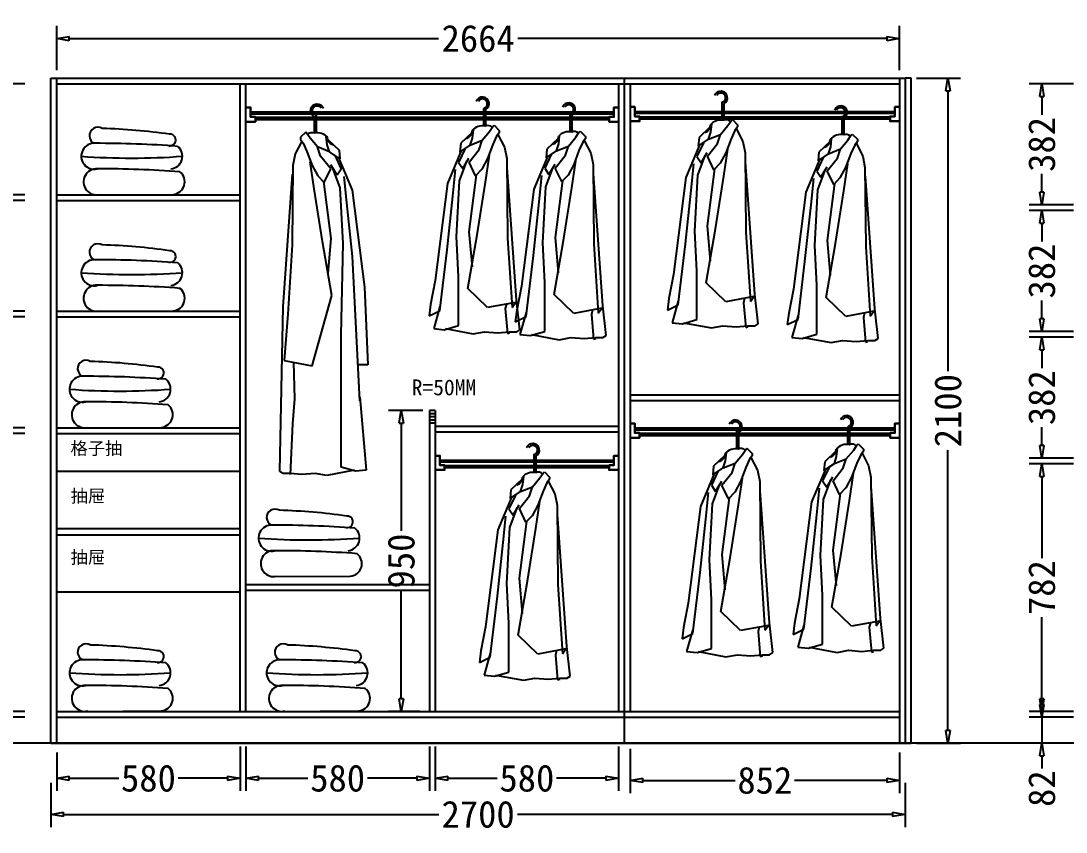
# Model space of a CAD drawing. Header units: millimetres. Extents: x 304407 to 361076, y -1262425 to -1203358.
# Drawn here: x 331981 to 335285, y -1245806 to -1243244 of the extents above; entities that cross this region are included whole.
import ezdxf

# ---------------------------------------------------------------- set-up
doc = ezdxf.new("R2010")
doc.units = ezdxf.units.MM
doc.header["$LTSCALE"] = 20
doc.layers.get('Defpoints').update_dxf_attribs({"color": 250})
for name, color, linetype in [('8', 8, 'Continuous'), ('LAYER10', 11, 'Continuous'), ('LAYER8', 11, 'Continuous'), ('图层3', 4, 'Continuous'), ('墙体', 40, 'Continuous')]:
    doc.layers.add(name, color=color, linetype=linetype)
doc.styles.get("Standard").update_dxf_attribs({"font": 'SimSun.ttf', "height": 85})
doc.styles.add('text', font='SimSun.ttf', dxfattribs={"height": 85})
doc.dimstyles.new('周文晶', dxfattribs={"dimtxt": 70, "dimasz": 40, "dimexe": 40, "dimexo": 30, "dimgap": 10, "dimtad": 0, "dimdec": 0, "dimtxsty": 'Standard', "dimblk": 'CLOSEDBLANK', "dimcen": 200, "dimclrd": 256, "dimclre": 256, "dimadec": 0, "dimazin": 0, "dimtfac": 1, "dimtdec": 0, "dimtmove": 0, "dimatfit": 3, "dimldrblk": 'CLOSEDBLANK', "dimfxl": 100, "dimfxlon": 1, "dimarcsym": 0})

# ---------------------------------------------------------------- blocks, each defined once
blk = doc.blocks.new('_ClosedBlank')
at = {"color": 0, "linetype": 'ByBlock', "lineweight": -2}
for p, q in [((-1, 0.167), (0, 0)), ((-1, 0.167), (-1, -0.167)), ((0, 0), (-1, -0.167))]:
    blk.add_line(p, q, dxfattribs=at)
blk = doc.blocks.new('*D1870')
at = {"lineweight": -2, "transparency": 16777216}
for p, q in [((335207.9, -1245402.8), (335207.9, -1245362.8)), ((335307.9, -1245442.8), (335167.9, -1245442.8)), ((335207.9, -1245442.8), (335207.9, -1245524.8)), ((335307.9, -1245524.8), (335167.9, -1245524.8)), ((335207.9, -1245564.8), (335207.9, -1245604.8))]:
    blk.add_line(p, q, dxfattribs=at)
at = {"layer": 'Defpoints', "color": 0, "transparency": 16777216}
for p in [(335207.9, -1245442.8), (335408.2, -1245442.8), (335390.2, -1245524.8)]:
    blk.add_point(p, dxfattribs=at)
at = {"lineweight": -2, "transparency": 16777216, "xscale": 40, "yscale": 40, "zscale": 40}
for p, rotation in [((335207.9, -1245442.8), 270), ((335207.9, -1245524.8), 90)]:
    blk.add_blockref('_ClosedBlank', p, dxfattribs=dict(at, rotation=rotation))
at = {"color": 0, "transparency": 16777216, "insert": (335207.9, -1245668.8), "char_height": 85, "attachment_point": 5, "rotation": 90}
blk.add_mtext('82', dxfattribs=at)
blk = doc.blocks.new('*D1871')
at = {"lineweight": -2, "transparency": 16777216}
for p, q in [((335307.9, -1244642.8), (335167.9, -1244642.8)), ((335207.9, -1244682.8), (335207.9, -1244940.7)), ((335207.9, -1245384.8), (335207.9, -1245126.9)), ((335307.9, -1245424.8), (335167.9, -1245424.8))]:
    blk.add_line(p, q, dxfattribs=at)
at = {"layer": 'Defpoints', "color": 0, "transparency": 16777216}
for p in [(335207.9, -1244642.8), (335408.2, -1244642.8), (335408.2, -1245424.8)]:
    blk.add_point(p, dxfattribs=at)
at = {"lineweight": -2, "transparency": 16777216, "xscale": 40, "yscale": 40, "zscale": 40}
for p, rotation in [((335207.9, -1244642.8), 90), ((335207.9, -1245424.8), 270)]:
    blk.add_blockref('_ClosedBlank', p, dxfattribs=dict(at, rotation=rotation))
at = {"color": 0, "transparency": 16777216, "insert": (335207.9, -1245033.8), "char_height": 85, "attachment_point": 5, "rotation": 90}
blk.add_mtext('782', dxfattribs=at)
blk = doc.blocks.new('*D1872')
at = {"lineweight": -2, "transparency": 16777216}
for p, q in [((335307.9, -1244242.8), (335167.9, -1244242.8)), ((335207.9, -1244282.8), (335207.9, -1244340.4)), ((335207.9, -1244584.8), (335207.9, -1244527.1)), ((335307.9, -1244624.8), (335167.9, -1244624.8))]:
    blk.add_line(p, q, dxfattribs=at)
at = {"layer": 'Defpoints', "color": 0, "transparency": 16777216}
for p in [(335207.9, -1244242.8), (335408.2, -1244242.8), (335408.2, -1244624.8)]:
    blk.add_point(p, dxfattribs=at)
at = {"lineweight": -2, "transparency": 16777216, "xscale": 40, "yscale": 40, "zscale": 40}
for p, rotation in [((335207.9, -1244242.8), 90), ((335207.9, -1244624.8), 270)]:
    blk.add_blockref('_ClosedBlank', p, dxfattribs=dict(at, rotation=rotation))
at = {"color": 0, "transparency": 16777216, "insert": (335207.9, -1244433.8), "char_height": 85, "attachment_point": 5, "rotation": 90}
blk.add_mtext('382', dxfattribs=at)
blk = doc.blocks.new('*D1873')
at = {"lineweight": -2, "transparency": 16777216}
for p, q in [((335307.9, -1243842.8), (335167.9, -1243842.8)), ((335207.9, -1243882.8), (335207.9, -1243940.4)), ((335207.9, -1244184.8), (335207.9, -1244127.1)), ((335307.9, -1244224.8), (335167.9, -1244224.8))]:
    blk.add_line(p, q, dxfattribs=at)
at = {"layer": 'Defpoints', "color": 0, "transparency": 16777216}
for p in [(335207.9, -1243842.8), (335408.2, -1243842.8), (335408.2, -1244224.8)]:
    blk.add_point(p, dxfattribs=at)
at = {"lineweight": -2, "transparency": 16777216, "xscale": 40, "yscale": 40, "zscale": 40}
for p, rotation in [((335207.9, -1243842.8), 90), ((335207.9, -1244224.8), 270)]:
    blk.add_blockref('_ClosedBlank', p, dxfattribs=dict(at, rotation=rotation))
at = {"color": 0, "transparency": 16777216, "insert": (335207.9, -1244033.8), "char_height": 85, "attachment_point": 5, "rotation": 90}
blk.add_mtext('382', dxfattribs=at)
blk = doc.blocks.new('*D1874')
at = {"lineweight": -2, "transparency": 16777216}
for p, q in [((335307.9, -1243442.8), (335167.9, -1243442.8)), ((335207.9, -1243482.8), (335207.9, -1243540.4)), ((335207.9, -1243784.8), (335207.9, -1243727.1)), ((335307.9, -1243824.8), (335167.9, -1243824.8))]:
    blk.add_line(p, q, dxfattribs=at)
at = {"layer": 'Defpoints', "color": 0, "transparency": 16777216}
for p in [(335207.9, -1243442.8), (335408.2, -1243442.8), (335408.2, -1243824.8)]:
    blk.add_point(p, dxfattribs=at)
at = {"lineweight": -2, "transparency": 16777216, "xscale": 40, "yscale": 40, "zscale": 40}
for p, rotation in [((335207.9, -1243442.8), 90), ((335207.9, -1243824.8), 270)]:
    blk.add_blockref('_ClosedBlank', p, dxfattribs=dict(at, rotation=rotation))
at = {"color": 0, "transparency": 16777216, "insert": (335207.9, -1243633.8), "char_height": 85, "attachment_point": 5, "rotation": 90}
blk.add_mtext('382', dxfattribs=at)
blk = doc.blocks.new('*D1889')
at = {"lineweight": -2, "transparency": 16777216}
for p, q in [((332094.5, -1245554.8), (332094.5, -1245676.3)), ((332674.5, -1245536.3), (332674.5, -1245676.3)), ((332134.5, -1245636.3), (332290.5, -1245636.3)), ((332634.5, -1245636.3), (332478.6, -1245636.3))]:
    blk.add_line(p, q, dxfattribs=at)
at = {"layer": 'Defpoints', "color": 0, "transparency": 16777216}
for p in [(332674.5, -1245424.8), (332094.5, -1245524.8), (332674.5, -1245636.3)]:
    blk.add_point(p, dxfattribs=at)
at = {"lineweight": -2, "transparency": 16777216, "xscale": 40, "yscale": 40, "zscale": 40, "rotation": 180}
blk.add_blockref('_ClosedBlank', (332094.5, -1245636.3), dxfattribs=at)
at = {"lineweight": -2, "transparency": 16777216, "xscale": 40, "yscale": 40, "zscale": 40}
blk.add_blockref('_ClosedBlank', (332674.5, -1245636.3), dxfattribs=at)
at = {"color": 0, "transparency": 16777216, "insert": (332384.5, -1245636.3), "char_height": 85, "attachment_point": 5}
blk.add_mtext('580', dxfattribs=at)
blk = doc.blocks.new('*D1890')
at = {"lineweight": -2, "transparency": 16777216}
for p, q in [((333290.5, -1245536.3), (333290.5, -1245676.3)), ((333870.5, -1245536.3), (333870.5, -1245676.3)), ((333330.5, -1245636.3), (333486.5, -1245636.3)), ((333830.5, -1245636.3), (333674.6, -1245636.3))]:
    blk.add_line(p, q, dxfattribs=at)
at = {"layer": 'Defpoints', "color": 0, "transparency": 16777216}
for p in [(333290.5, -1245424.8), (333870.5, -1245424.8), (333870.5, -1245636.3)]:
    blk.add_point(p, dxfattribs=at)
at = {"lineweight": -2, "transparency": 16777216, "xscale": 40, "yscale": 40, "zscale": 40, "rotation": 180}
blk.add_blockref('_ClosedBlank', (333290.5, -1245636.3), dxfattribs=at)
at = {"lineweight": -2, "transparency": 16777216, "xscale": 40, "yscale": 40, "zscale": 40}
blk.add_blockref('_ClosedBlank', (333870.5, -1245636.3), dxfattribs=at)
at = {"color": 0, "transparency": 16777216, "insert": (333580.5, -1245636.3), "char_height": 85, "attachment_point": 5}
blk.add_mtext('580', dxfattribs=at)
blk = doc.blocks.new('*D1891')
at = {"lineweight": -2, "transparency": 16777216}
for p, q in [((332094.5, -1243399.4), (332094.5, -1243259.4)), ((334758.5, -1243399.4), (334758.5, -1243259.4)), ((332134.5, -1243299.4), (333300.9, -1243299.4)), ((334718.5, -1243299.4), (333552.2, -1243299.4))]:
    blk.add_line(p, q, dxfattribs=at)
at = {"layer": 'Defpoints', "color": 0, "transparency": 16777216}
for p in [(334758.5, -1243299.4), (332094.5, -1243442.8), (334758.5, -1243442.8)]:
    blk.add_point(p, dxfattribs=at)
at = {"lineweight": -2, "transparency": 16777216, "xscale": 40, "yscale": 40, "zscale": 40, "rotation": 180}
blk.add_blockref('_ClosedBlank', (332094.5, -1243299.4), dxfattribs=at)
at = {"lineweight": -2, "transparency": 16777216, "xscale": 40, "yscale": 40, "zscale": 40}
blk.add_blockref('_ClosedBlank', (334758.5, -1243299.4), dxfattribs=at)
at = {"color": 0, "transparency": 16777216, "insert": (333426.5, -1243299.4), "char_height": 85, "attachment_point": 5}
blk.add_mtext('2664', dxfattribs=at)
blk = doc.blocks.new('*D1892')
at = {"lineweight": -2, "transparency": 16777216}
for p, q in [((332076.5, -1245650.4), (332076.5, -1245790.4)), ((334776.5, -1245650.4), (334776.5, -1245790.4)), ((332116.5, -1245750.4), (333301.8, -1245750.4)), ((334736.5, -1245750.4), (333551.3, -1245750.4))]:
    blk.add_line(p, q, dxfattribs=at)
at = {"layer": 'Defpoints', "color": 0, "transparency": 16777216}
for p in [(332076.5, -1245524.8), (334776.5, -1245524.8), (334776.5, -1245750.4)]:
    blk.add_point(p, dxfattribs=at)
at = {"lineweight": -2, "transparency": 16777216, "xscale": 40, "yscale": 40, "zscale": 40, "rotation": 180}
blk.add_blockref('_ClosedBlank', (332076.5, -1245750.4), dxfattribs=at)
at = {"lineweight": -2, "transparency": 16777216, "xscale": 40, "yscale": 40, "zscale": 40}
blk.add_blockref('_ClosedBlank', (334776.5, -1245750.4), dxfattribs=at)
at = {"color": 0, "transparency": 16777216, "insert": (333426.5, -1245750.4), "char_height": 85, "attachment_point": 5}
blk.add_mtext('2700', dxfattribs=at)
blk = doc.blocks.new('*D1893')
at = {"lineweight": -2, "transparency": 16777216}
for p, q in [((331894.3, -1245402.8), (331894.3, -1245362.8)), ((331994.3, -1245442.8), (331854.3, -1245442.8)), ((331894.3, -1245442.8), (331894.3, -1245524.8)), ((331994.3, -1245524.8), (331854.3, -1245524.8)), ((331894.3, -1245564.8), (331894.3, -1245604.8))]:
    blk.add_line(p, q, dxfattribs=at)
at = {"layer": 'Defpoints', "color": 0, "transparency": 16777216}
for p in [(331894.3, -1245442.8), (332094.5, -1245442.8), (332076.5, -1245524.8)]:
    blk.add_point(p, dxfattribs=at)
at = {"lineweight": -2, "transparency": 16777216, "xscale": 40, "yscale": 40, "zscale": 40}
for p, rotation in [((331894.3, -1245442.8), 270), ((331894.3, -1245524.8), 90)]:
    blk.add_blockref('_ClosedBlank', p, dxfattribs=dict(at, rotation=rotation))
at = {"color": 0, "transparency": 16777216, "insert": (331894.3, -1245668.8), "char_height": 85, "attachment_point": 5, "rotation": 90}
blk.add_mtext('82', dxfattribs=at)
blk = doc.blocks.new('*D1894')
at = {"lineweight": -2, "transparency": 16777216}
for p, q in [((331994.3, -1244546.8), (331854.3, -1244546.8)), ((331894.3, -1244586.8), (331894.3, -1244891.2)), ((331894.3, -1245384.8), (331894.3, -1245080.3)), ((331994.3, -1245424.8), (331854.3, -1245424.8))]:
    blk.add_line(p, q, dxfattribs=at)
at = {"layer": 'Defpoints', "color": 0, "transparency": 16777216}
for p in [(331894.3, -1244546.8), (332094.5, -1244546.8), (332094.5, -1245424.8)]:
    blk.add_point(p, dxfattribs=at)
at = {"lineweight": -2, "transparency": 16777216, "xscale": 40, "yscale": 40, "zscale": 40}
for p, rotation in [((331894.3, -1244546.8), 90), ((331894.3, -1245424.8), 270)]:
    blk.add_blockref('_ClosedBlank', p, dxfattribs=dict(at, rotation=rotation))
at = {"color": 0, "transparency": 16777216, "insert": (331894.3, -1244985.8), "char_height": 85, "attachment_point": 5, "rotation": 90}
blk.add_mtext('878', dxfattribs=at)
blk = doc.blocks.new('*D1895')
at = {"lineweight": -2, "transparency": 16777216}
for p, q in [((331994.3, -1244178.8), (331854.3, -1244178.8)), ((331894.3, -1244218.8), (331894.3, -1244259.7)), ((331894.3, -1244488.8), (331894.3, -1244447.8)), ((331994.3, -1244528.8), (331854.3, -1244528.8))]:
    blk.add_line(p, q, dxfattribs=at)
at = {"layer": 'Defpoints', "color": 0, "transparency": 16777216}
for p in [(331894.3, -1244178.8), (332094.5, -1244178.8), (332094.5, -1244528.8)]:
    blk.add_point(p, dxfattribs=at)
at = {"lineweight": -2, "transparency": 16777216, "xscale": 40, "yscale": 40, "zscale": 40}
for p, rotation in [((331894.3, -1244178.8), 90), ((331894.3, -1244528.8), 270)]:
    blk.add_blockref('_ClosedBlank', p, dxfattribs=dict(at, rotation=rotation))
at = {"color": 0, "transparency": 16777216, "insert": (331894.3, -1244353.8), "char_height": 85, "attachment_point": 5, "rotation": 90}
blk.add_mtext('350', dxfattribs=at)
blk = doc.blocks.new('*D1896')
at = {"lineweight": -2, "transparency": 16777216}
for p, q in [((331994.3, -1243810.8), (331854.3, -1243810.8)), ((331894.3, -1243850.8), (331894.3, -1243891.7)), ((331894.3, -1244120.8), (331894.3, -1244079.8)), ((331994.3, -1244160.8), (331854.3, -1244160.8))]:
    blk.add_line(p, q, dxfattribs=at)
at = {"layer": 'Defpoints', "color": 0, "transparency": 16777216}
for p in [(331894.3, -1243810.8), (332094.5, -1243810.8), (332094.5, -1244160.8)]:
    blk.add_point(p, dxfattribs=at)
at = {"lineweight": -2, "transparency": 16777216, "xscale": 40, "yscale": 40, "zscale": 40}
for p, rotation in [((331894.3, -1243810.8), 90), ((331894.3, -1244160.8), 270)]:
    blk.add_blockref('_ClosedBlank', p, dxfattribs=dict(at, rotation=rotation))
at = {"color": 0, "transparency": 16777216, "insert": (331894.3, -1243985.8), "char_height": 85, "attachment_point": 5, "rotation": 90}
blk.add_mtext('350', dxfattribs=at)
blk = doc.blocks.new('*D1897')
at = {"lineweight": -2, "transparency": 16777216}
for p, q in [((331994.3, -1243442.8), (331854.3, -1243442.8)), ((331894.3, -1243482.8), (331894.3, -1243523.7)), ((331894.3, -1243752.8), (331894.3, -1243711.8)), ((331994.3, -1243792.8), (331854.3, -1243792.8))]:
    blk.add_line(p, q, dxfattribs=at)
at = {"layer": 'Defpoints', "color": 0, "transparency": 16777216}
for p in [(331894.3, -1243442.8), (332094.5, -1243442.8), (332094.5, -1243792.8)]:
    blk.add_point(p, dxfattribs=at)
at = {"lineweight": -2, "transparency": 16777216, "xscale": 40, "yscale": 40, "zscale": 40}
for p, rotation in [((331894.3, -1243442.8), 90), ((331894.3, -1243792.8), 270)]:
    blk.add_blockref('_ClosedBlank', p, dxfattribs=dict(at, rotation=rotation))
at = {"color": 0, "transparency": 16777216, "insert": (331894.3, -1243617.8), "char_height": 85, "attachment_point": 5, "rotation": 90}
blk.add_mtext('350', dxfattribs=at)
blk = doc.blocks.new('*D1898')
at = {"lineweight": -2, "transparency": 16777216}
for p, q in [((334811.4, -1243424.8), (334951.4, -1243424.8)), ((334911.4, -1243464.8), (334911.4, -1244350)), ((334911.4, -1245484.8), (334911.4, -1244599.5)), ((334811.4, -1245524.8), (334951.4, -1245524.8))]:
    blk.add_line(p, q, dxfattribs=at)
at = {"layer": 'Defpoints', "color": 0, "transparency": 16777216}
for p in [(334776.5, -1243424.8), (334911.4, -1243424.8), (334776.5, -1245524.8)]:
    blk.add_point(p, dxfattribs=at)
at = {"lineweight": -2, "transparency": 16777216, "xscale": 40, "yscale": 40, "zscale": 40}
for p, rotation in [((334911.4, -1243424.8), 90), ((334911.4, -1245524.8), 270)]:
    blk.add_blockref('_ClosedBlank', p, dxfattribs=dict(at, rotation=rotation))
at = {"color": 0, "transparency": 16777216, "insert": (334911.4, -1244474.8), "char_height": 85, "attachment_point": 5, "rotation": 90}
blk.add_mtext('2100', dxfattribs=at)
blk = doc.blocks.new('*D1899')
at = {"lineweight": -2, "transparency": 16777216}
for p, q in [((333906.5, -1245543), (333906.5, -1245683)), ((334758.5, -1245554.8), (334758.5, -1245683)), ((333946.5, -1245643), (334238.3, -1245643)), ((334718.5, -1245643), (334426.8, -1245643))]:
    blk.add_line(p, q, dxfattribs=at)
at = {"layer": 'Defpoints', "color": 0, "transparency": 16777216}
for p in [(333906.5, -1245424.8), (334758.5, -1245524.8), (334758.5, -1245643)]:
    blk.add_point(p, dxfattribs=at)
at = {"lineweight": -2, "transparency": 16777216, "xscale": 40, "yscale": 40, "zscale": 40, "rotation": 180}
blk.add_blockref('_ClosedBlank', (333906.5, -1245643), dxfattribs=at)
at = {"lineweight": -2, "transparency": 16777216, "xscale": 40, "yscale": 40, "zscale": 40}
blk.add_blockref('_ClosedBlank', (334758.5, -1245643), dxfattribs=at)
at = {"color": 0, "transparency": 16777216, "insert": (334332.5, -1245643), "char_height": 85, "attachment_point": 5}
blk.add_mtext('852', dxfattribs=at)
blk = doc.blocks.new('*D1900')
at = {"lineweight": -2, "transparency": 16777216}
for p, q in [((333251.5, -1244474.8), (333143.6, -1244474.8)), ((333183.6, -1244514.8), (333183.6, -1244854.8)), ((333183.6, -1245384.8), (333183.6, -1245044.8)), ((333242.5, -1245424.8), (333143.6, -1245424.8))]:
    blk.add_line(p, q, dxfattribs=at)
at = {"layer": 'Defpoints', "color": 0, "transparency": 16777216}
for p in [(333281.5, -1244474.8), (333183.6, -1245424.8), (333272.5, -1245424.8)]:
    blk.add_point(p, dxfattribs=at)
at = {"lineweight": -2, "transparency": 16777216, "xscale": 40, "yscale": 40, "zscale": 40}
for p, rotation in [((333183.6, -1244474.8), 90), ((333183.6, -1245424.8), 270)]:
    blk.add_blockref('_ClosedBlank', p, dxfattribs=dict(at, rotation=rotation))
at = {"color": 0, "transparency": 16777216, "insert": (333183.6, -1244949.8), "char_height": 85, "attachment_point": 5, "rotation": 90}
blk.add_mtext('950', dxfattribs=at)
blk = doc.blocks.new('*D1901')
at = {"lineweight": -2, "transparency": 16777216}
for p, q in [((332692.5, -1245536.3), (332692.5, -1245676.3)), ((333272.5, -1245536.3), (333272.5, -1245676.3)), ((332732.5, -1245636.3), (332888.5, -1245636.3)), ((333232.5, -1245636.3), (333076.6, -1245636.3))]:
    blk.add_line(p, q, dxfattribs=at)
at = {"layer": 'Defpoints', "color": 0, "transparency": 16777216}
for p in [(332692.5, -1245424.8), (333272.5, -1245424.8), (332692.5, -1245636.3)]:
    blk.add_point(p, dxfattribs=at)
at = {"lineweight": -2, "transparency": 16777216, "xscale": 40, "yscale": 40, "zscale": 40, "rotation": 180}
blk.add_blockref('_ClosedBlank', (332692.5, -1245636.3), dxfattribs=at)
at = {"lineweight": -2, "transparency": 16777216, "xscale": 40, "yscale": 40, "zscale": 40}
blk.add_blockref('_ClosedBlank', (333272.5, -1245636.3), dxfattribs=at)
at = {"color": 0, "transparency": 16777216, "insert": (332982.5, -1245636.3), "char_height": 85, "attachment_point": 5}
blk.add_mtext('580', dxfattribs=at)
blk = doc.blocks.new('A$C1C5764E0')
at = {"layer": '8'}
for p, q in [((172.3, 708.4), (172.3, 657.4)), ((178.3, 708.4), (178.3, 657.4)), ((135.3, 635.3), (99.9, 601.9)), ((137.4, 618.5), (140.1, 644.9)), ((167.9, 611.6), (191.5, 639.3)), ((191.5, 639.3), (201.2, 654.6)), ((201.2, 654.6), (205.3, 658.7)), ((205.3, 658.7), (222, 642.1)), ((222, 635.2), (213.6, 624.1)), ((217.8, 629.6), (238.6, 589.4)), ((222, 642.1), (222, 635.2)), ((99.9, 601.9), (97.1, 574.2)), ((97.1, 574.2), (130.4, 596.4)), ((130.4, 596.4), (137.4, 618.5)), ((130.4, 596.4), (167.9, 611.6)), ((158.2, 582.5), (167.9, 611.6)), ((201.2, 597.8), (184.5, 553.4)), ((213.6, 624.1), (201.2, 597.8)), ((103, 580.9), (58.4, 475.1)), ((113.7, 585.2), (93.2, 541.7)), ((126.3, 542.3), (158.2, 582.5)), ((178.3, 479.5), (191.3, 564.6)), ((238.6, 589.4), (245.5, 553.4)), ((93.2, 541.7), (106.3, 522.1)), ((96.5, 482.8), (119.4, 544.9)), ((106.3, 522.1), (125.9, 554.7)), ((147.1, 499.3), (126.3, 542.3)), ((184.5, 553.4), (166.5, 520.1)), ((245.5, 553.4), (248.3, 302.5)), ((75, 435), (83.4, 518.8)), ((148.8, 502.4), (125.9, 322.6)), ((166.5, 520.1), (147.1, 499.3)), ((276.4, 106.8), (247, 525.3)), ((58.4, 475.1), (19.5, 168.8)), ((86.6, 306.3), (96.5, 482.8)), ((152.1, 312.8), (178.3, 479.5)), ((57, 265.8), (75, 435)), ((93.2, 180.9), (86.6, 306.3)), ((122.6, 142.8), (152.1, 312.8)), ((125.9, 322.6), (135.7, 211.4)), ((248.3, 302.5), (262.2, 83.5)), ((34.3, 73.1), (57, 265.8)), ((19.5, 168.8), (4.8, 92.7)), ((93.2, 26.2), (93.2, 180.9)), ((184.8, 82.8), (122.6, 142.8)), ((273.1, 99.1), (184.8, 82.8)), ((262.2, 83.5), (273.1, 99.1)), ((286.7, 13.1), (276.4, 106.8)), ((4.8, 92.7), (0, 56.7)), ((0, 56.7), (34.3, 73.1)), ((34.3, 86.2), (14.7, 16.3)), ((244.2, 93.8), (240.9, 79.6)), ((240.9, 79.6), (247.4, 1.1)), ((14.7, 16.3), (47.4, 13.1)), ((47.4, 13.1), (93.2, 26.2)), ((50.7, 16.3), (139, 0)), ((139, 0), (175, 6.5)), ((175, 6.5), (217.5, 3.3)), ((217.5, 3.3), (253.5, 6.5)), ((247.4, 1.1), (254, 3.3)), ((253.5, 6.5), (276.9, 6.5)), ((276.9, 6.5), (286.7, 13.1))]:
    blk.add_line(p, q, dxfattribs=at)
for centre, radius, start, end in [((168.9, 727.1), 20.9, 296.6338, 159.5285), ((168.9, 727.1), 14.9, 296.6338, 150.6175), ((175.9, 709.9), 3.91, 94.6712, 201.9626), ((110.9, 641.2), 25.1, 286.2636, 2.0248), ((168.9, 613.1), 43.9, 77.6993, 138.5966), ((186.2, 639.8), 18, 42.48, 116.3392)]:
    blk.add_arc(centre, radius, start, end, dxfattribs=at)
blk = doc.blocks.new('A$C4F477F88')
at = {"layer": 'LAYER10'}
blk.add_blockref('A$C1C5764E0', (0, 0), dxfattribs=at)
blk = doc.blocks.new('A$C5E603B19')
at = {"layer": 'LAYER8'}
blk.add_blockref('A$C4F477F88', (0, 0), dxfattribs=at)
blk = doc.blocks.new('A$C1B0A679D')
at = {"layer": '图层3'}
blk.add_blockref('A$C5E603B19', (0, 0), dxfattribs=at)
blk = doc.blocks.new('A$C52EB379C')
at = {"layer": '8'}
for p, q in [((163.3, 1134.6), (163.3, 1083.5)), ((169.3, 1134.6), (169.3, 1083.5)), ((126.4, 1061.5), (91, 1028.1)), ((128.4, 1044.7), (131.2, 1071)), ((159, 1037.8), (182.5, 1065.5)), ((182.5, 1065.5), (192.3, 1080.7)), ((192.3, 1080.7), (196.4, 1084.9)), ((196.4, 1084.9), (213.1, 1068.3)), ((213.1, 1061.3), (204.7, 1050.2)), ((213.1, 1068.3), (213.1, 1061.3)), ((91, 1028.1), (88.2, 1000.3)), ((121.5, 1022.5), (128.4, 1044.7)), ((121.5, 1022.5), (159, 1037.8)), ((149.3, 1008.7), (159, 1037.8)), ((204.7, 1050.2), (192.3, 1023.9)), ((208.9, 1055.8), (229.7, 1015.6)), ((94.1, 1007.1), (49.5, 901.3)), ((104.8, 1011.4), (84.3, 967.8)), ((88.2, 1000.3), (121.5, 1022.5)), ((117.4, 968.5), (149.3, 1008.7)), ((192.3, 1023.9), (175.6, 979.5)), ((229.7, 1015.6), (236.6, 979.5)), ((84.3, 967.8), (97.4, 948.2)), ((87.6, 909), (110.5, 971.1)), ((97.4, 948.2), (117, 980.9)), ((138.2, 925.5), (117.4, 968.5)), ((175.6, 979.5), (157.6, 946.3)), ((169.3, 905.7), (182.4, 990.7)), ((236.6, 979.5), (239.4, 728.7)), ((66.1, 861.1), (74.5, 944.9)), ((139.9, 928.6), (117, 748.8)), ((157.6, 946.3), (138.2, 925.5)), ((267.5, 533), (238.1, 951.5)), ((49.5, 901.3), (10.6, 595)), ((77.7, 732.4), (87.6, 909)), ((143.2, 738.9), (169.3, 905.7)), ((48.1, 692), (66.1, 861.1)), ((84.3, 444.7), (77.7, 732.4)), ((113.7, 568.9), (143.2, 738.9)), ((117, 748.8), (126.8, 637.6)), ((239.4, 728.7), (253.3, 509.7)), ((25.4, 235.4), (48.1, 692)), ((10.6, 595), (0, 349)), ((175.9, 346.6), (113.7, 568.9)), ((277.8, 13.1), (267.5, 533)), ((253.3, 509.7), (264.2, 362.9)), ((84.3, 26.2), (84.3, 444.7)), ((0, 349), (31, 349)), ((264.2, 362.9), (175.9, 346.6)), ((235.3, 357.6), (232, 242)), ((25.4, 248.5), (5.8, 16.3)), ((232, 242), (238.5, 163.5)), ((238.5, 163.5), (245.1, 3.3)), ((5.8, 16.3), (38.5, 13.1)), ((38.5, 13.1), (84.3, 26.2)), ((41.7, 16.3), (130.1, 0)), ((130.1, 0), (166.1, 6.5)), ((166.1, 6.5), (208.6, 3.3)), ((208.6, 3.3), (244.6, 6.5)), ((244.6, 6.5), (268, 6.5)), ((268, 6.5), (277.8, 13.1))]:
    blk.add_line(p, q, dxfattribs=at)
for centre, radius, start, end in [((160, 1153.2), 20.9, 296.6338, 159.5285), ((160, 1153.2), 14.9, 296.6338, 150.6175), ((167, 1136), 3.91, 94.6712, 201.9626), ((102, 1067.4), 25.1, 286.2636, 2.0248), ((160, 1039.2), 43.9, 77.6993, 138.5966), ((177.3, 1066), 18, 42.48, 116.3392)]:
    blk.add_arc(centre, radius, start, end, dxfattribs=at)
blk = doc.blocks.new('A$C05785CA5')
at = {"layer": 'LAYER10'}
blk.add_blockref('A$C52EB379C', (0, 0), dxfattribs=at)
blk = doc.blocks.new('A$C100967EE')
at = {"layer": 'LAYER10'}
blk.add_blockref('A$C05785CA5', (0, 0), dxfattribs=at)
blk = doc.blocks.new('A$C65D30603')
at = {"layer": 'LAYER8'}
blk.add_blockref('A$C100967EE', (0, 0), dxfattribs=at)
blk = doc.blocks.new('A$C50CE712E')
at = {"layer": '图层3'}
blk.add_blockref('A$C65D30603', (0, 0), dxfattribs=at)
blk = doc.blocks.new('A$C11F00F61')
at = {"color": 8}
blk.add_line((48.2, 0), (290.3, 1.2), dxfattribs=at)
at = {"layer": '墙体', "color": 8}
for centre, radius, start, end in [((52.6, 186.6), 26.7, 59.8021, 244.0801), ((9.8, -1698.7), 1909.1, 81.8981, 88.3112), ((280.3, 173), 18.4, 260.1551, 94.4157), ((41, 121.6), 41, 86.0834, 284.0988), ((53.8, -3125.6), 3288.1, 85.6244, 90.1755), ((279.7, 121.7), 40, 274.9406, 51.3165), ((159.2, 2329.1), 2213.2, 265.8756, 274.159), ((48.2, 41), 41, 86.0834, 284.0988), ((61, -3206.2), 3288.1, 85.6244, 90.1755), ((286.9, 41.1), 40, 274.9406, 51.3165)]:
    blk.add_arc(centre, radius, start, end, dxfattribs=at)

msp = doc.modelspace()

# ---------------------------------------------------------------- linework, layer by layer
for p, q in [((332076.5, -1245524.8), (332076.5, -1243424.8)), ((332076.5, -1243424.8), (334776.5, -1243424.8)), ((332094.5, -1245524.8), (332094.5, -1243424.8)), ((332094.5, -1243442.8), (334758.5, -1243442.8)), ((332674.5, -1245424.8), (332674.5, -1243442.8)), ((332692.5, -1245424.8), (332692.5, -1243442.8)), ((333870.5, -1243442.8), (333870.5, -1245424.8)), ((333888.5, -1243424.8), (333888.5, -1245524.8)), ((333906.5, -1243442.8), (333906.5, -1245424.8)), ((334758.5, -1243424.8), (334758.5, -1245524.8)), ((334776.5, -1243424.8), (334776.5, -1245524.8)), ((334794.5, -1243424.8), (334776.5, -1243424.8)), ((334794.5, -1245524.8), (334794.5, -1243424.8)), ((332094.5, -1243792.8), (332674.5, -1243792.8)), ((332094.5, -1243810.8), (332674.5, -1243810.8)), ((332094.5, -1244160.8), (332674.5, -1244160.8)), ((332094.5, -1244178.8), (332674.5, -1244178.8)), ((333906.5, -1244424.8), (334758.5, -1244424.8)), ((333906.5, -1244442.8), (334758.5, -1244442.8)), ((333272.5, -1244474.8), (333272.5, -1245424.8)), ((333290.5, -1244474.8), (333272.5, -1244474.8)), ((333290.5, -1244474.8), (333290.5, -1245424.8)), ((333290.5, -1244484.8), (333272.5, -1244484.8)), ((333290.5, -1244494.8), (333272.5, -1244494.8)), ((333290.5, -1244504.8), (333272.5, -1244504.8)), ((332094.5, -1244528.8), (332674.5, -1244528.8)), ((333290.5, -1244514.8), (333272.5, -1244514.8)), ((333870.5, -1244524.8), (333290.5, -1244524.8)), ((333870.5, -1244542.8), (333290.5, -1244542.8)), ((332094.5, -1244546.8), (332674.5, -1244546.8)), ((332674.5, -1244666.8), (332094.5, -1244666.8)), ((332094.5, -1244846.8), (332674.5, -1244846.8)), ((332094.5, -1244866.8), (332674.5, -1244866.8)), ((333272.5, -1245024.8), (332692.5, -1245024.8)), ((332094.5, -1245046.8), (332674.5, -1245046.8)), ((333272.5, -1245042.8), (332692.5, -1245042.8)), ((332094.5, -1245424.8), (334758.5, -1245424.8)), ((333888.5, -1245424.8), (334658.5, -1245424.8)), ((332094.5, -1245442.8), (334758.5, -1245442.8)), ((332076.5, -1245524.8), (334776.5, -1245524.8)), ((334776.5, -1245524.8), (334794.5, -1245524.8))]:
    msp.add_line(p, q)
at = {"color": 8}
msp.add_line((361075.9, -1245524.8), (304407.4, -1245524.8), dxfattribs=at)
msp.add_line((361075.9, -1245524.8), (304407.4, -1245524.8), dxfattribs=at)
at = {"lineweight": 30}
for points in [[(332692.5, -1243517.1), (332707.5, -1243517.1), (332707.5, -1243547.1), (332722.5, -1243547.1), (332722.5, -1243562.1), (332692.5, -1243562.1)], [(333870.5, -1243517.1), (333855.5, -1243517.1), (333855.5, -1243547.1), (333840.5, -1243547.1), (333840.5, -1243562.1), (333870.5, -1243562.1)], [(333906.5, -1243515.4), (333921.5, -1243515.4), (333921.5, -1243545.4), (333936.5, -1243545.4), (333936.5, -1243560.4), (333906.5, -1243560.4)], [(334758.5, -1243515.4), (334743.5, -1243515.4), (334743.5, -1243545.4), (334728.5, -1243545.4), (334728.5, -1243560.4), (334758.5, -1243560.4)], [(333855.5, -1243532.1), (332707.5, -1243532.1)], [(333855.5, -1243536.7), (332707.5, -1243536.7)], [(333840.5, -1243549.1), (332722.5, -1243549.1)], [(334743.5, -1243530.4), (333921.5, -1243530.4)], [(334743.5, -1243535), (333921.5, -1243535)], [(334728.5, -1243547.5), (333936.5, -1243547.5)], [(334728.5, -1243552.9), (333936.5, -1243552.9)], [(333840.5, -1243554.6), (332722.5, -1243554.6)], [(333906.5, -1244515.4), (333921.5, -1244515.4), (333921.5, -1244545.4), (333936.5, -1244545.4), (333936.5, -1244560.4), (333906.5, -1244560.4)], [(334743.5, -1244530.4), (333921.5, -1244530.4)], [(334743.5, -1244535), (333921.5, -1244535)], [(334758.5, -1244515.4), (334743.5, -1244515.4), (334743.5, -1244545.4), (334728.5, -1244545.4), (334728.5, -1244560.4), (334758.5, -1244560.4)], [(334728.5, -1244547.5), (333936.5, -1244547.5)], [(334728.5, -1244552.9), (333936.5, -1244552.9)], [(333290.5, -1244617.1), (333305.5, -1244617.1), (333305.5, -1244647.1), (333320.5, -1244647.1), (333320.5, -1244662.1), (333290.5, -1244662.1)], [(333855.5, -1244632.1), (333305.5, -1244632.1)], [(333855.5, -1244636.7), (333305.5, -1244636.7)], [(333870.5, -1244617.1), (333855.5, -1244617.1), (333855.5, -1244647.1), (333840.5, -1244647.1), (333840.5, -1244662.1), (333870.5, -1244662.1)], [(333840.5, -1244649.1), (333320.5, -1244649.1)], [(333840.5, -1244654.6), (333320.5, -1244654.6)]]:
    msp.add_lwpolyline(points, dxfattribs=at)

# ---------------------------------------------------------------- block references
for name, p in [('A$C1B0A679D', (333271.4, -1244232.1)), ('A$C1B0A679D', (334024.6, -1244213.6)), ('A$C1B0A679D', (333544, -1244250.6)), ('A$C1B0A679D', (334403.5, -1244259.8)), ('A$C11F00F61', (332172.2, -1243792.8)), ('A$C11F00F61', (332172.2, -1244160.8)), ('A$C11F00F61', (332134.8, -1244528.8)), ('A$C1B0A679D', (334070.8, -1245252.3)), ('A$C1B0A679D', (334421.9, -1245238.5)), ('A$C1B0A679D', (333430.4, -1245326.7)), ('A$C11F00F61', (332732.2, -1244999.1)), ('A$C11F00F61', (332134.8, -1245424.8)), ('A$C11F00F61', (332757.9, -1245424.8))]:
    msp.add_blockref(name, p)
at = {"xscale": -1}
msp.add_blockref('A$C50CE712E', (333077.9, -1244679.6), dxfattribs=at)

# ---------------------------------------------------------------- texts
at = {"attachment_point": 1, "style": 'text'}
for s, insert, char_height, width in [('R=50MM', (333216.4, -1244376.3), 50, 419.038), ('格子抽', (332138.2, -1244573.9), 40, 305.609), ('抽屉', (332138.8, -1244724.4), 40, 305.609), ('抽屉', (332138.8, -1244917.8), 40, 305.609)]:
    msp.add_mtext(s, dxfattribs=dict(at, insert=insert, char_height=char_height, width=width))

# ---------------------------------------------------------------- dimensions: what is measured, and where the dimension line sits
for base, p1, p2, picture, middle in [((334758.5, -1243299.4), (332094.5, -1243442.8), (334758.5, -1243442.8), '*D1891', (333426.5, -1243299.4)), ((332674.5, -1245636.3), (332094.5, -1245524.8), (332674.5, -1245424.8), '*D1889', (332384.5, -1245636.3)), ((332692.5, -1245636.3), (333272.5, -1245424.8), (332692.5, -1245424.8), '*D1901', (332982.5, -1245636.3)), ((333870.5, -1245636.3), (333290.5, -1245424.8), (333870.5, -1245424.8), '*D1890', (333580.5, -1245636.3)), ((334758.5, -1245643), (333906.5, -1245424.8), (334758.5, -1245524.8), '*D1899', (334332.5, -1245643)), ((334776.5, -1245750.4), (332076.5, -1245524.8), (334776.5, -1245524.8), '*D1892', (333426.5, -1245750.4))]:
    dim = msp.add_linear_dim(base=base, p1=p1, p2=p2, dimstyle='周文晶')
    dim.commit()
    dim.dimension.update_dxf_attribs({"geometry": picture, "text_midpoint": middle})
for base, p1, p2, angle, picture, middle in [((331894.3, -1243442.8), (332094.5, -1243792.8), (332094.5, -1243442.8), 270, '*D1897', (331894.3, -1243617.8)), ((334911.4, -1243424.8), (334776.5, -1245524.8), (334776.5, -1243424.8), 90, '*D1898', (334911.4, -1244474.8)), ((335207.9, -1243442.8), (335408.2, -1243824.8), (335408.2, -1243442.8), 270, '*D1874', (335207.9, -1243633.8)), ((331894.3, -1243810.8), (332094.5, -1244160.8), (332094.5, -1243810.8), 270, '*D1896', (331894.3, -1243985.8)), ((335207.9, -1243842.8), (335408.2, -1244224.8), (335408.2, -1243842.8), 270, '*D1873', (335207.9, -1244033.8)), ((331894.3, -1244178.8), (332094.5, -1244528.8), (332094.5, -1244178.8), 270, '*D1895', (331894.3, -1244353.8)), ((335207.9, -1244242.8), (335408.2, -1244624.8), (335408.2, -1244242.8), 270, '*D1872', (335207.9, -1244433.8)), ((333183.6, -1245424.8), (333281.5, -1244474.8), (333272.5, -1245424.8), 90, '*D1900', (333183.6, -1244949.8)), ((331894.3, -1244546.8), (332094.5, -1245424.8), (332094.5, -1244546.8), 270, '*D1894', (331894.3, -1244985.8)), ((335207.9, -1244642.8), (335408.2, -1245424.8), (335408.2, -1244642.8), 270, '*D1871', (335207.9, -1245033.8))]:
    dim = msp.add_linear_dim(base=base, p1=p1, p2=p2, angle=angle, dimstyle='周文晶')
    dim.commit()
    dim.dimension.update_dxf_attribs({"geometry": picture, "text_midpoint": middle})
for base, p1, p2, picture, middle in [((331894.3, -1245442.8), (332076.5, -1245524.8), (332094.5, -1245442.8), '*D1893', (331894.3, -1245668.8)), ((335207.9, -1245442.8), (335390.2, -1245524.8), (335408.2, -1245442.8), '*D1870', (335207.9, -1245668.8))]:
    dim = msp.add_linear_dim(base=base, p1=p1, p2=p2, angle=270, dimstyle='周文晶')
    dim.commit()
    dim.dimension.update_dxf_attribs({"geometry": picture, "text_midpoint": middle, "dimtype": 128})

doc.saveas('drawing.dxf')
